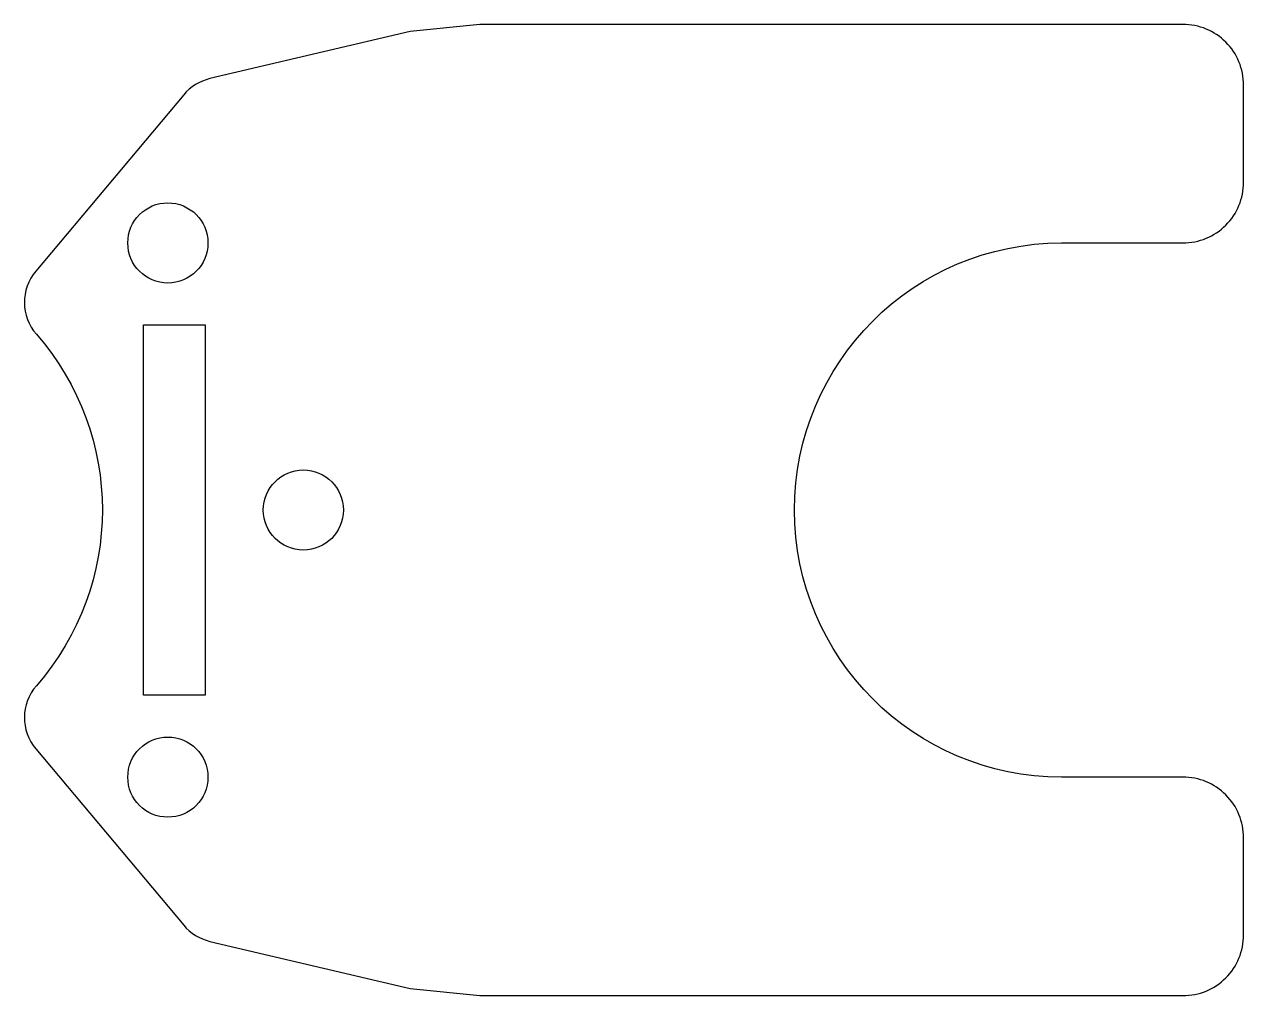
# Model space of a CAD drawing. Header units: millimetres. Extents: x -120.8 to -95.7, y -27.1 to -7.1.
import ezdxf

# ---------------------------------------------------------------- set-up
doc = ezdxf.new("R2010")
doc.units = ezdxf.units.MM

msp = doc.modelspace()

# ---------------------------------------------------------------- linework, layer by layer
for points in [[(-99.481, -11.638), (-96.981, -11.638, 0.414214), (-95.731, -10.388), (-95.731, -8.388, 0.414214), (-96.981, -7.138), (-111.461, -7.138), (-112.897, -7.287), (-117.022, -8.255, 0.161901), (-117.56, -8.586), (-120.607, -12.218, 0.369664), (-120.594, -13.518, -0.375379), (-120.594, -20.757, 0.369664), (-120.607, -22.058), (-117.56, -25.689, 0.161901), (-117.022, -26.02), (-112.897, -26.989), (-111.461, -27.138), (-96.981, -27.138, 0.414214), (-95.731, -25.888), (-95.731, -23.888, 0.414214), (-96.981, -22.638), (-99.481, -22.638, -1)], [(-118.711, -11.638, -1), (-117.06, -11.638, -1)], [(-114.27, -17.138, -1), (-115.921, -17.138, -1)], [(-117.06, -22.638, -1), (-118.711, -22.638, -1)]]:
    msp.add_lwpolyline(points, format="xyb", close=True)
msp.add_lwpolyline([(-117.115, -20.948), (-118.385, -20.948), (-118.385, -13.328), (-117.115, -13.328)], close=True)

doc.saveas('drawing.dxf')
